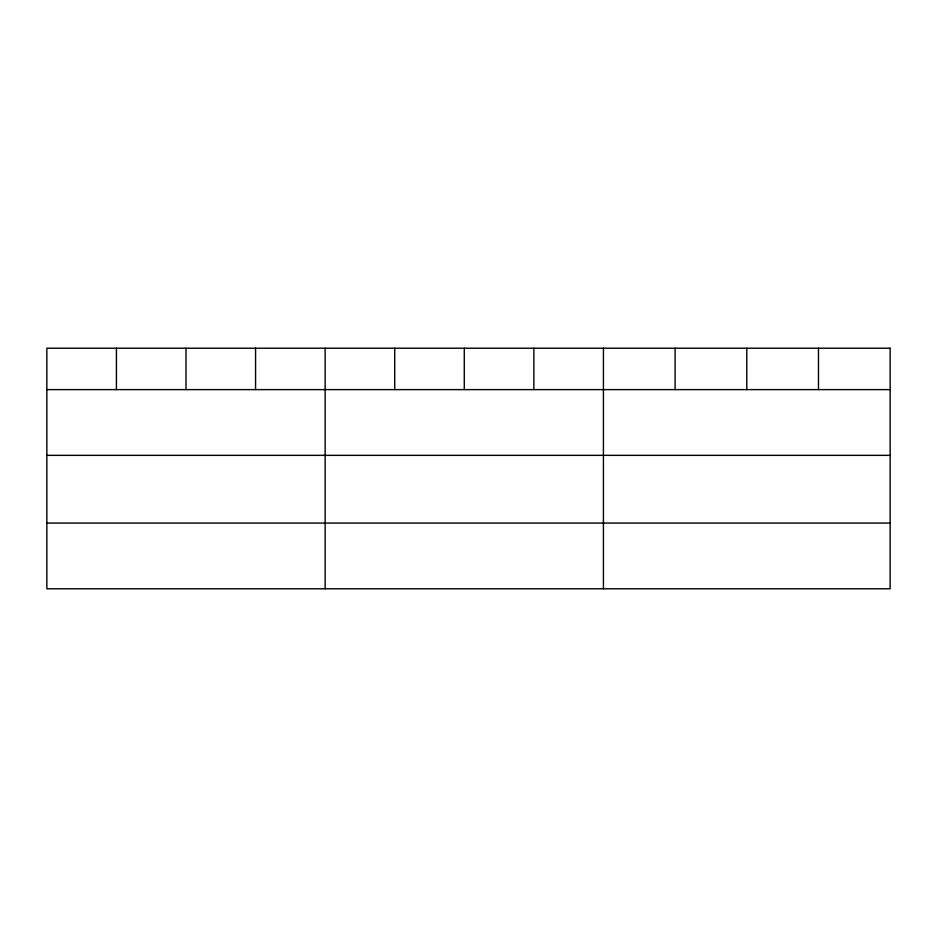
<?xml version="1.0" encoding="UTF-8"?>
<svg xmlns="http://www.w3.org/2000/svg" width="937" height="937" viewBox="0 0 937 937"><rect width="100%" height="100%" fill="white"/><g stroke="black" fill="none" stroke-linecap="round" stroke-linejoin="round"><path stroke-width="1.41" d="M46.85 389.616L890.15 389.616M46.85 455.347L890.15 455.347M46.85 523.069L890.15 523.069M818.469 348.213L818.469 389.616M746.789 348.213L746.789 389.616M675.108 348.213L675.108 389.616M603.428 348.213L603.428 588.787M533.856 348.213L533.856 389.616M464.283 348.213L464.283 389.616M394.711 348.213L394.711 389.616M325.139 348.213L325.139 588.787M255.567 348.213L255.567 389.616M185.994 348.213L185.994 389.616M116.422 348.213L116.422 389.616M890.15 348.213L46.85 348.213L46.85 588.787L890.15 588.787L890.15 348.213"/></g></svg>
